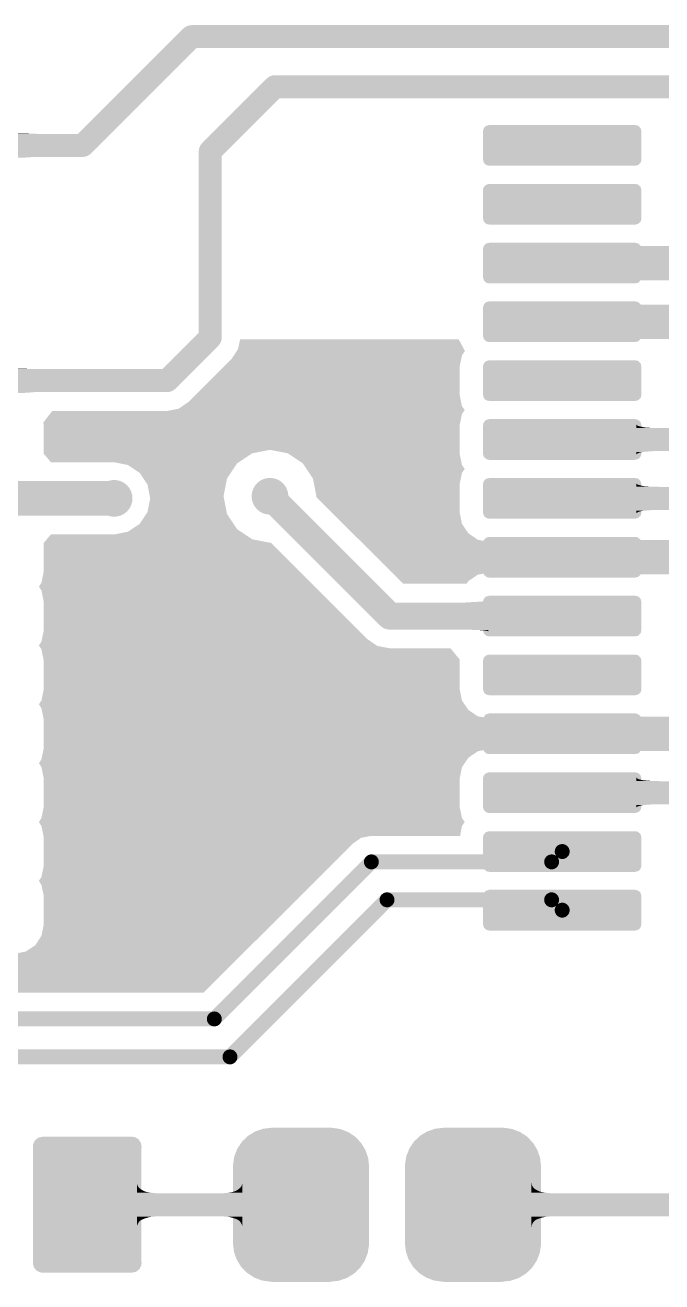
# Model space of a CAD drawing. Header units: millimetres. Extents: x -0.01 to 2.37, y -0.01 to 1.58.
# Drawn here: x 0.641 to 0.918, y 0.306 to 0.853 of the extents above; entities that cross this region are included whole.
import ezdxf

# ---------------------------------------------------------------- set-up
doc = ezdxf.new("R2010")
doc.units = ezdxf.units.MM
doc.layers.get('0').update_dxf_attribs({"linetype": 'CONTINUOUS', "lineweight": 0})
for name, color, linetype, lineweight in [('PCB_KUR_GPT', 8, 'CONTINUOUS', 0), ('PCB_KUR_GTL', 30, 'CONTINUOUS', 0), ('PCB_KUR_GTP', 254, 'CONTINUOUS', 0), ('PCB_KUR_GTS', 254, 'CONTINUOUS', 0), ('PCB_KUR_TXT', 254, 'CONTINUOUS', 0)]:
    doc.layers.add(name, color=color, linetype=linetype, lineweight=lineweight)

# ---------------------------------------------------------------- blocks, each defined once
blk = doc.blocks.new('CUSTOM_5')
for points in [[(-0.02074, 0.02716), (-0.0199, 0.02742), (0.02057, 0.02716), (0.02023, 0.02742)], [(-0.0199, 0.02742), (-0.0195, 0.02755), (0.02023, 0.02742), (0.0195, 0.02755)], [(-0.02165, 0.0254), (-0.02152, 0.02613), (0.02165, 0.0254), (0.02142, 0.02613)], [(-0.02165, -0.0254), (-0.02165, 0.0254), (0.02165, -0.0254), (0.02165, 0.0254)], [(-0.02152, 0.02613), (-0.02114, 0.02664), (0.02142, 0.02613), (0.02126, 0.02664)], [(-0.02114, 0.02664), (-0.02074, 0.02716), (0.02126, 0.02664), (0.02057, 0.02716)], [(-0.02142, -0.02613), (-0.02165, -0.0254), (0.02152, -0.02613), (0.02165, -0.0254)], [(-0.02126, -0.02664), (-0.02142, -0.02613), (0.02114, -0.02664), (0.02152, -0.02613)], [(-0.02057, -0.02716), (-0.02126, -0.02664), (0.02074, -0.02716), (0.02114, -0.02664)], [(-0.02023, -0.02742), (-0.02057, -0.02716), (0.0199, -0.02742), (0.02074, -0.02716)], [(-0.0195, -0.02755), (-0.02023, -0.02742), (0.0195, -0.02755), (0.0199, -0.02742)]]:
    blk.add_solid(points)
blk = doc.blocks.new('CUSTOM_66')
for points in [[(-0.0325, 0.0062), (-0.03242, 0.00653), (0.0325, 0.0062), (0.0323, 0.00653)], [(-0.0325, -0.0062), (-0.0325, 0.0062), (0.0325, -0.0062), (0.0325, 0.0062)], [(-0.03242, 0.00653), (-0.03194, 0.00682), (0.0323, 0.00653), (0.03213, 0.00682)], [(-0.03194, 0.00682), (-0.0318, 0.0069), (0.03213, 0.00682), (0.0318, 0.0069)], [(-0.0323, -0.00653), (-0.0325, -0.0062), (0.03242, -0.00653), (0.0325, -0.0062)], [(-0.03213, -0.00682), (-0.0323, -0.00653), (0.03194, -0.00682), (0.03242, -0.00653)], [(-0.0318, -0.0069), (-0.03213, -0.00682), (0.0318, -0.0069), (0.03194, -0.00682)]]:
    blk.add_solid(points)
blk = doc.blocks.new('CUSTOM_69')
for points in [[(-0.02153, 0.02605), (-0.01951, 0.0275), (0.02143, 0.02605), (0.01967, 0.0275)], [(-0.01951, 0.0275), (-0.01894, 0.02792), (0.01967, 0.0275), (0.0188, 0.02792)], [(-0.01894, 0.02792), (-0.01652, 0.02887), (0.0188, 0.02792), (0.01678, 0.02887)], [(-0.01652, 0.02887), (-0.01597, 0.02909), (0.01678, 0.02887), (0.01566, 0.02909)], [(-0.01597, 0.02909), (-0.01288, 0.02948), (0.01566, 0.02909), (0.01365, 0.02948)], [(-0.01288, 0.02948), (-0.0128, 0.02949), (0.01365, 0.02948), (0.01336, 0.02949)], [(-0.0128, 0.02951), (-0.0128, 0.02955), (0.0128, 0.02951), (0.0128, 0.02955)], [(-0.0128, 0.02949), (-0.0128, 0.02951), (0.01336, 0.02949), (0.0128, 0.02951)], [(-0.02495, 0.02071), (-0.02391, 0.02288), (0.02487, 0.02071), (0.02401, 0.02288)], [(-0.02391, 0.02288), (-0.02358, 0.0236), (0.02401, 0.02288), (0.02349, 0.0236)], [(-0.02358, 0.0236), (-0.02201, 0.02547), (0.02349, 0.0236), (0.02213, 0.02547)], [(-0.02201, 0.02547), (-0.02153, 0.02605), (0.02213, 0.02547), (0.02143, 0.02605)], [(-0.0256, 0.01675), (-0.02557, 0.01758), (0.0256, 0.01675), (0.02549, 0.01758)], [(-0.0256, 0.0167), (-0.0256, 0.01675), (0.0256, 0.0167), (0.0256, 0.01675)], [(-0.0256, -0.0167), (-0.0256, 0.0167), (0.0256, -0.0167), (0.0256, 0.0167)], [(-0.02557, 0.01758), (-0.02511, 0.01992), (0.02549, 0.01758), (0.02519, 0.01992)], [(-0.02511, 0.01992), (-0.02495, 0.02071), (0.02519, 0.01992), (0.02487, 0.02071)], [(-0.0256, -0.01675), (-0.0256, -0.0167), (0.0256, -0.01675), (0.0256, -0.0167)], [(-0.02549, -0.0176), (-0.0256, -0.01675), (0.02557, -0.0176), (0.0256, -0.01675)], [(-0.02519, -0.01992), (-0.02549, -0.0176), (0.02511, -0.01992), (0.02557, -0.0176)], [(-0.02486, -0.02073), (-0.02519, -0.01992), (0.02495, -0.02073), (0.02511, -0.01992)], [(-0.024, -0.02288), (-0.02486, -0.02073), (0.02392, -0.02288), (0.02495, -0.02073)], [(-0.02347, -0.02361), (-0.024, -0.02288), (0.02358, -0.02361), (0.02392, -0.02288)], [(-0.02212, -0.02546), (-0.02347, -0.02361), (0.02203, -0.02546), (0.02358, -0.02361)], [(-0.02139, -0.02607), (-0.02212, -0.02546), (0.02153, -0.02607), (0.02203, -0.02546)], [(-0.01966, -0.0275), (-0.02139, -0.02607), (0.01955, -0.0275), (0.02153, -0.02607)], [(-0.01872, -0.02794), (-0.01966, -0.0275), (0.01894, -0.02794), (0.01955, -0.0275)], [(-0.01677, -0.02886), (-0.01872, -0.02794), (0.0166, -0.02886), (0.01894, -0.02794)], [(-0.01546, -0.02911), (-0.01677, -0.02886), (0.01597, -0.02911), (0.0166, -0.02886)], [(-0.01363, -0.02946), (-0.01546, -0.02911), (0.01316, -0.02946), (0.01597, -0.02911)], [(-0.0128, -0.02949), (-0.01363, -0.02946), (0.01295, -0.02949), (0.01316, -0.02946)], [(-0.0128, -0.02951), (-0.0128, -0.02949), (0.0128, -0.02951), (0.01295, -0.02949)], [(-0.0128, -0.02955), (-0.0128, -0.02951), (0.0128, -0.02955), (0.0128, -0.02951)]]:
    blk.add_solid(points)
blk = doc.blocks.new('ROUND_16')
h = blk.add_hatch(color=256)
edge = h.paths.add_edge_path(flags=0)
edge.add_arc((0, 0), 0.008, 0, 360)
blk = doc.blocks.new('ROUND_3')
h = blk.add_hatch(color=256)
edge = h.paths.add_edge_path(flags=0)
edge.add_arc((0, 0), 0.0059, 0, 360)
blk = doc.blocks.new('ROUND_7')
h = blk.add_hatch(color=256)
edge = h.paths.add_edge_path(flags=0)
edge.add_arc((0, 0), 0.00325, 0, 360)
blk = doc.blocks.new('ROUND_8')
h = blk.add_hatch(color=256)
edge = h.paths.add_edge_path(flags=0)
edge.add_arc((0, 0), 0.005, 0, 360)
blk = doc.blocks.new('ROUND_32')
h = blk.add_hatch(color=256)
edge = h.paths.add_edge_path(flags=0)
edge.add_arc((0, 0), 0.0075, 0, 360)
blk = doc.blocks.new('CUSTOM_22')
for points in [[(-0.02314, 0.02717), (-0.0227, 0.02804), (0.02325, 0.02717), (0.02257, 0.02804)], [(-0.0227, 0.02804), (-0.02198, 0.0286), (0.02257, 0.02804), (0.02214, 0.0286)], [(-0.02198, 0.0286), (-0.02127, 0.02915), (0.02214, 0.0286), (0.02105, 0.02915)], [(-0.02127, 0.02915), (-0.02008, 0.02942), (0.02105, 0.02915), (0.02053, 0.02942)], [(-0.02008, 0.02942), (-0.0195, 0.02955), (0.02053, 0.02942), (0.0195, 0.02955)], [(-0.02365, 0.0254), (-0.02352, 0.02643), (0.02365, 0.0254), (0.02342, 0.02643)], [(-0.02364, 0.02508), (-0.02365, 0.0254), (0.02364, 0.02508), (0.02365, 0.0254)], [(-0.0236, 0.02476), (-0.02364, 0.02508), (0.0236, 0.02476), (0.02364, 0.02508)], [(-0.0236, -0.02476), (-0.0236, 0.02476), (0.0236, -0.02476), (0.0236, 0.02476)], [(-0.02352, 0.02643), (-0.02314, 0.02717), (0.02342, 0.02643), (0.02325, 0.02717)], [(-0.02365, -0.0254), (-0.02364, -0.02508), (0.02365, -0.0254), (0.02364, -0.02508)], [(-0.02342, -0.02643), (-0.02365, -0.0254), (0.02352, -0.02643), (0.02365, -0.0254)], [(-0.02364, -0.02508), (-0.0236, -0.02476), (0.02364, -0.02508), (0.0236, -0.02476)], [(-0.02325, -0.02717), (-0.02342, -0.02643), (0.02314, -0.02717), (0.02352, -0.02643)], [(-0.02257, -0.02804), (-0.02325, -0.02717), (0.0227, -0.02804), (0.02314, -0.02717)], [(-0.02214, -0.0286), (-0.02257, -0.02804), (0.02198, -0.0286), (0.0227, -0.02804)], [(-0.02105, -0.02915), (-0.02214, -0.0286), (0.02127, -0.02915), (0.02198, -0.0286)], [(-0.02053, -0.02942), (-0.02105, -0.02915), (0.02008, -0.02942), (0.02127, -0.02915)], [(-0.0195, -0.02955), (-0.02053, -0.02942), (0.0195, -0.02955), (0.02008, -0.02942)]]:
    blk.add_solid(points)
blk = doc.blocks.new('CUSTOM_81')
for points in [[(-0.03445, 0.0062), (-0.03416, 0.0074), (0.03445, 0.0062), (0.03411, 0.0074)], [(-0.03445, -0.0062), (-0.03445, 0.0062), (0.03445, -0.0062), (0.03445, 0.0062)], [(-0.03416, 0.0074), (-0.03399, 0.00759), (0.03411, 0.0074), (0.03406, 0.00759)], [(-0.03399, 0.00759), (-0.03319, 0.00846), (0.03406, 0.00759), (0.03311, 0.00846)], [(-0.03319, 0.00846), (-0.03281, 0.00856), (0.03311, 0.00846), (0.033, 0.00856)], [(-0.03281, 0.00856), (-0.0318, 0.00885), (0.033, 0.00856), (0.0318, 0.00885)], [(-0.03411, -0.0074), (-0.03445, -0.0062), (0.03416, -0.0074), (0.03445, -0.0062)], [(-0.03406, -0.00759), (-0.03411, -0.0074), (0.03399, -0.00759), (0.03416, -0.0074)], [(-0.03311, -0.00846), (-0.03406, -0.00759), (0.03319, -0.00846), (0.03399, -0.00759)], [(-0.033, -0.00856), (-0.03311, -0.00846), (0.03281, -0.00856), (0.03319, -0.00846)], [(-0.0318, -0.00885), (-0.033, -0.00856), (0.0318, -0.00885), (0.03281, -0.00856)]]:
    blk.add_solid(points)
blk = doc.blocks.new('CUSTOM_84')
for points in [[(-0.0199, 0.03188), (-0.01681, 0.03293), (0.0198, 0.03188), (0.01706, 0.03293)], [(-0.01681, 0.03293), (-0.01644, 0.03306), (0.01706, 0.03293), (0.0162, 0.03306)], [(-0.01644, 0.03306), (-0.0128, 0.03345), (0.0162, 0.03306), (0.01352, 0.03345)], [(-0.0128, 0.03348), (-0.0128, 0.03355), (0.0128, 0.03348), (0.0128, 0.03355)], [(-0.0128, 0.03347), (-0.0128, 0.03348), (0.01344, 0.03347), (0.0128, 0.03348)], [(-0.0128, 0.03345), (-0.0128, 0.03347), (0.01352, 0.03345), (0.01344, 0.03347)], [(-0.02599, 0.02697), (-0.02568, 0.02744), (0.02608, 0.02697), (0.02562, 0.02744)], [(-0.02568, 0.02744), (-0.02343, 0.0296), (0.02562, 0.02744), (0.02353, 0.0296)], [(-0.02343, 0.0296), (-0.02303, 0.02998), (0.02353, 0.0296), (0.02296, 0.02998)], [(-0.02303, 0.02998), (-0.02033, 0.03162), (0.02296, 0.02998), (0.02048, 0.03162)], [(-0.02033, 0.03162), (-0.0199, 0.03188), (0.02048, 0.03162), (0.0198, 0.03188)], [(-0.02903, 0.02099), (-0.02792, 0.02385), (0.02898, 0.02099), (0.02799, 0.02385)], [(-0.02792, 0.02385), (-0.02771, 0.0244), (0.02799, 0.02385), (0.02765, 0.0244)], [(-0.02771, 0.0244), (-0.02599, 0.02697), (0.02765, 0.0244), (0.02608, 0.02697)], [(-0.0296, 0.01675), (-0.02959, 0.01737), (0.0296, 0.01675), (0.02953, 0.01737)], [(-0.0296, 0.0167), (-0.0296, 0.01675), (0.0296, 0.0167), (0.0296, 0.01675)], [(-0.0296, -0.0167), (-0.0296, 0.0167), (0.0296, -0.0167), (0.0296, 0.0167)], [(-0.02959, 0.01737), (-0.02912, 0.02039), (0.02953, 0.01737), (0.02919, 0.02039)], [(-0.02912, 0.02039), (-0.02903, 0.02099), (0.02919, 0.02039), (0.02898, 0.02099)], [(-0.0296, -0.01675), (-0.0296, -0.0167), (0.0296, -0.01675), (0.0296, -0.0167)], [(-0.02953, -0.01737), (-0.0296, -0.01675), (0.02959, -0.01737), (0.0296, -0.01675)], [(-0.02919, -0.02039), (-0.02953, -0.01737), (0.02912, -0.02039), (0.02959, -0.01737)], [(-0.02898, -0.02099), (-0.02919, -0.02039), (0.02903, -0.02099), (0.02912, -0.02039)], [(-0.02799, -0.02385), (-0.02898, -0.02099), (0.02792, -0.02385), (0.02903, -0.02099)], [(-0.02765, -0.0244), (-0.02799, -0.02385), (0.02771, -0.0244), (0.02792, -0.02385)], [(-0.02608, -0.02697), (-0.02765, -0.0244), (0.026, -0.02697), (0.02771, -0.0244)], [(-0.02562, -0.02745), (-0.02608, -0.02697), (0.02568, -0.02745), (0.026, -0.02697)], [(-0.02353, -0.0296), (-0.02562, -0.02745), (0.02343, -0.0296), (0.02568, -0.02745)], [(-0.02296, -0.02998), (-0.02353, -0.0296), (0.02303, -0.02998), (0.02343, -0.0296)], [(-0.02048, -0.03162), (-0.02296, -0.02998), (0.02034, -0.03162), (0.02303, -0.02998)], [(-0.0198, -0.03188), (-0.02048, -0.03162), (0.0199, -0.03188), (0.02034, -0.03162)], [(-0.01706, -0.03293), (-0.0198, -0.03188), (0.01682, -0.03293), (0.0199, -0.03188)], [(-0.01618, -0.03306), (-0.01706, -0.03293), (0.01644, -0.03306), (0.01682, -0.03293)], [(-0.0135, -0.03346), (-0.01618, -0.03306), (0.0128, -0.03346), (0.01644, -0.03306)], [(-0.01344, -0.03347), (-0.0135, -0.03346), (0.0128, -0.03347), (0.0128, -0.03346)], [(-0.0128, -0.03348), (-0.01344, -0.03347), (0.0128, -0.03348), (0.0128, -0.03347)], [(-0.0128, -0.03355), (-0.0128, -0.03348), (0.0128, -0.03355), (0.0128, -0.03348)]]:
    blk.add_solid(points)

msp = doc.modelspace()

# ---------------------------------------------------------------- linework, layer by layer
at = {"layer": 'PCB_KUR_GTL', "lineweight": 211}
for points, const_width in [([(0.6666, 0.8006), (0.7139, 0.8479)], 0.01), ([(0.7139, 0.8479), (1.2019, 0.8479)], 0.01), ([(0.722, 0.798), (0.7501, 0.8261)], 0.01), ([(0.7501, 0.8261), (0.9882, 0.8261)], 0.01), ([(0.6051, 0.8006), (0.6666, 0.8006)], 0.01), ([(0.722, 0.717), (0.722, 0.798)], 0.01), ([(0.8751, 0.7494), (0.9444, 0.7494)], 0.015), ([(0.8751, 0.7239), (0.9444, 0.7239)], 0.015), ([(0.7033, 0.6983), (0.722, 0.717)], 0.01), ([(0.6051, 0.6983), (0.7033, 0.6983)], 0.01), ([(0.8751, 0.6727), (0.9893, 0.6727)], 0.01), ([(0.632, 0.6471), (0.6802, 0.6471)], 0.015), ([(0.748, 0.648), (0.8001, 0.5959)], 0.0118), ([(0.8751, 0.6471), (0.9676, 0.6471)], 0.01), ([(0.8751, 0.6215), (0.9444, 0.6215)], 0.015), ([(0.8001, 0.5959), (0.8751, 0.5959)], 0.0118), ([(0.8751, 0.5447), (0.9444, 0.5447)], 0.015), ([(0.8751, 0.5191), (0.9381, 0.5191)], 0.01), ([(0.7238, 0.4207), (0.7921, 0.489)], 0.0065), ([(0.7921, 0.489), (0.8705, 0.489)], 0.0065), ([(0.8705, 0.489), (0.8751, 0.4935)], 0.0065), ([(0.7306, 0.4042), (0.7989, 0.4725)], 0.0065), ([(0.7989, 0.4725), (0.8705, 0.4725)], 0.0065), ([(0.8705, 0.4725), (0.8751, 0.468)], 0.0065), ([(0.5739, 0.4207), (0.7238, 0.4207)], 0.0065), ([(0.5671, 0.4042), (0.7306, 0.4042)], 0.0065), ([(0.6709, 0.3399), (0.7615, 0.3399)], 0.01), ([(0.8363, 0.3399), (0.9576, 0.3399)], 0.01)]:
    msp.add_lwpolyline(points, dxfattribs=dict(at, const_width=const_width))
at = {"layer": 'PCB_KUR_GTL'}
for points in [[(0.6373, 0.8057), (0.6373, 0.8059), (0.644, 0.8057), (0.6413, 0.8059)], [(0.6373, 0.8056), (0.6373, 0.8057), (0.6475, 0.8056), (0.644, 0.8057)], [(0.6373, 0.7956), (0.6373, 0.8056), (0.6475, 0.7956), (0.6475, 0.8056)], [(0.6373, 0.7952), (0.6373, 0.7956), (0.6402, 0.7952), (0.6457, 0.7956)], [(0.7341, 0.712), (0.735, 0.7162), (0.83237, 0.712), (0.8301, 0.7162)], [(0.735, 0.7162), (0.735, 0.7162), (0.8301, 0.7162), (0.735, 0.7162)], [(0.73234, 0.7093), (0.73358, 0.7112), (0.8315, 0.7093), (0.8328, 0.7112)], [(0.73358, 0.7112), (0.7341, 0.712), (0.8328, 0.7112), (0.83237, 0.712)], [(0.72808, 0.7045), (0.7313, 0.7077), (0.8305, 0.7045), (0.83117, 0.7077)], [(0.7313, 0.7077), (0.73234, 0.7093), (0.83117, 0.7077), (0.8315, 0.7093)], [(0.6373, 0.7033), (0.6373, 0.7035), (0.644, 0.7033), (0.6413, 0.7035)], [(0.6373, 0.6933), (0.6373, 0.7033), (0.6475, 0.6933), (0.6475, 0.7033)], [(0.6373, 0.7033), (0.6373, 0.7033), (0.6475, 0.7033), (0.644, 0.7033)], [(0.71562, 0.6921), (0.72808, 0.7045), (0.8305, 0.6921), (0.8305, 0.7045)], [(0.6373, 0.6929), (0.6373, 0.6933), (0.6402, 0.6929), (0.6457, 0.6933)], [(0.70989, 0.6872), (0.7125, 0.689), (0.8315, 0.6872), (0.83113, 0.689)], [(0.7125, 0.689), (0.71562, 0.6921), (0.83113, 0.689), (0.8305, 0.6921)], [(0.6494, 0.6801), (0.65229, 0.6838), (0.83074, 0.6801), (0.8315, 0.6838)], [(0.65229, 0.6838), (0.6533, 0.6851), (0.8315, 0.6838), (0.83242, 0.6851)], [(0.7033, 0.6851), (0.7053, 0.6855), (0.83242, 0.6851), (0.8327, 0.6855)], [(0.7053, 0.6855), (0.7083, 0.6861), (0.8327, 0.6855), (0.83228, 0.6861)], [(0.7083, 0.6861), (0.70989, 0.6872), (0.83228, 0.6861), (0.8315, 0.6872)], [(0.6496, 0.6789), (0.6494, 0.6801), (0.8305, 0.6789), (0.83074, 0.6801)], [(0.6496, 0.6682), (0.6496, 0.6789), (0.8305, 0.6682), (0.8305, 0.6789)], [(0.9073, 0.679), (0.9073, 0.6793), (0.9075, 0.679), (0.9073, 0.6793)], [(0.9073, 0.6787), (0.9073, 0.679), (0.9079, 0.6787), (0.9075, 0.679)], [(0.9073, 0.6785), (0.9073, 0.6787), (0.9085, 0.6785), (0.9079, 0.6787)], [(0.9073, 0.6783), (0.9073, 0.6785), (0.9093, 0.6783), (0.9085, 0.6785)], [(0.9073, 0.6781), (0.9073, 0.6783), (0.9102, 0.6781), (0.9093, 0.6783)], [(0.9073, 0.6779), (0.9073, 0.6781), (0.9113, 0.6779), (0.9102, 0.6781)], [(0.9073, 0.6777), (0.9073, 0.6779), (0.914, 0.6777), (0.9113, 0.6779)], [(0.9073, 0.6677), (0.9073, 0.6777), (0.9175, 0.6677), (0.9175, 0.6777)], [(0.9073, 0.6777), (0.9073, 0.6777), (0.9175, 0.6777), (0.914, 0.6777)], [(0.6496, 0.6667), (0.6496, 0.6682), (0.7403, 0.6667), (0.748, 0.6682)], [(0.7557, 0.6667), (0.748, 0.6682), (0.8305, 0.6667), (0.8305, 0.6682)], [(0.9073, 0.6673), (0.9073, 0.6677), (0.9102, 0.6673), (0.9157, 0.6677)], [(0.9073, 0.6671), (0.9073, 0.6673), (0.9093, 0.6671), (0.9102, 0.6673)], [(0.9073, 0.6669), (0.9073, 0.6671), (0.9085, 0.6669), (0.9093, 0.6671)], [(0.9073, 0.6666), (0.9073, 0.6669), (0.9079, 0.6666), (0.9085, 0.6669)], [(0.6496, 0.6665), (0.6496, 0.6667), (0.74, 0.6665), (0.7403, 0.6667)], [(0.6527, 0.6628), (0.6496, 0.6665), (0.73445, 0.6628), (0.74, 0.6665)], [(0.6827, 0.6623), (0.6802, 0.6628), (0.7337, 0.6623), (0.73445, 0.6628)], [(0.6862, 0.6616), (0.6827, 0.6623), (0.73323, 0.6616), (0.7337, 0.6623)], [(0.6913, 0.6582), (0.6862, 0.6616), (0.73097, 0.6582), (0.73323, 0.6616)], [(0.756, 0.6665), (0.7557, 0.6667), (0.8305, 0.6665), (0.8305, 0.6667)], [(0.7623, 0.6623), (0.756, 0.6665), (0.83136, 0.6623), (0.8305, 0.6665)], [(0.76277, 0.6616), (0.7623, 0.6623), (0.8315, 0.6616), (0.83136, 0.6623)], [(0.7639, 0.6599), (0.76277, 0.6616), (0.8327, 0.6599), (0.8315, 0.6616)], [(0.9073, 0.6664), (0.9073, 0.6666), (0.9075, 0.6664), (0.9079, 0.6666)], [(0.9073, 0.666), (0.9073, 0.6664), (0.9073, 0.666), (0.9075, 0.6664)], [(0.69297, 0.6557), (0.6913, 0.6582), (0.7293, 0.6557), (0.73097, 0.6582)], [(0.76503, 0.6582), (0.7639, 0.6599), (0.8315, 0.6582), (0.8327, 0.6599)], [(0.7667, 0.6557), (0.76503, 0.6582), (0.83099, 0.6557), (0.8315, 0.6582)], [(0.6947, 0.6531), (0.69297, 0.6557), (0.72879, 0.6531), (0.7293, 0.6557)], [(0.69572, 0.648), (0.6947, 0.6531), (0.7278, 0.648), (0.72879, 0.6531)], [(0.76717, 0.6533), (0.7667, 0.6557), (0.8305, 0.6533), (0.83099, 0.6557)], [(0.7682, 0.648), (0.76717, 0.6533), (0.8305, 0.648), (0.8305, 0.6533)], [(0.9073, 0.6534), (0.9073, 0.6537), (0.9075, 0.6534), (0.9073, 0.6537)], [(0.9073, 0.6531), (0.9073, 0.6534), (0.9079, 0.6531), (0.9075, 0.6534)], [(0.9073, 0.6529), (0.9073, 0.6531), (0.9085, 0.6529), (0.9079, 0.6531)], [(0.9073, 0.6527), (0.9073, 0.6529), (0.9093, 0.6527), (0.9085, 0.6529)], [(0.9073, 0.6525), (0.9073, 0.6527), (0.9102, 0.6525), (0.9093, 0.6527)], [(0.9073, 0.6523), (0.9073, 0.6525), (0.9113, 0.6523), (0.9102, 0.6525)], [(0.9073, 0.6522), (0.9073, 0.6523), (0.914, 0.6522), (0.9113, 0.6523)], [(0.9073, 0.6521), (0.9073, 0.6522), (0.9175, 0.6521), (0.914, 0.6522)], [(0.9073, 0.6421), (0.9073, 0.6521), (0.9175, 0.6421), (0.9175, 0.6521)], [(0.6947, 0.6411), (0.6959, 0.6471), (0.72914, 0.6411), (0.72798, 0.6471)], [(0.6959, 0.6471), (0.69572, 0.648), (0.72798, 0.6471), (0.7278, 0.648)], [(0.7681, 0.6477), (0.7682, 0.648), (0.8305, 0.6477), (0.8305, 0.648)], [(0.77492, 0.6409), (0.7681, 0.6477), (0.8305, 0.6409), (0.8305, 0.6477)], [(0.6913, 0.636), (0.69417, 0.6403), (0.73217, 0.636), (0.7293, 0.6403)], [(0.69417, 0.6403), (0.6947, 0.6411), (0.7293, 0.6403), (0.72914, 0.6411)], [(0.77983, 0.636), (0.77492, 0.6409), (0.8315, 0.636), (0.8305, 0.6409)], [(0.9073, 0.6417), (0.9073, 0.6421), (0.9102, 0.6417), (0.9157, 0.6421)], [(0.9073, 0.6415), (0.9073, 0.6417), (0.9093, 0.6415), (0.9102, 0.6417)], [(0.9073, 0.6413), (0.9073, 0.6415), (0.9085, 0.6413), (0.9093, 0.6415)], [(0.9073, 0.641), (0.9073, 0.6413), (0.9079, 0.641), (0.9085, 0.6413)], [(0.9073, 0.6408), (0.9073, 0.641), (0.9075, 0.6408), (0.9079, 0.641)], [(0.9073, 0.6405), (0.9073, 0.6408), (0.9073, 0.6405), (0.9075, 0.6408)], [(0.68785, 0.6337), (0.6913, 0.636), (0.7337, 0.6337), (0.73217, 0.636)], [(0.78394, 0.6319), (0.77983, 0.636), (0.8343, 0.6319), (0.8315, 0.636)], [(0.64968, 0.6278), (0.65094, 0.6293), (0.748, 0.6278), (0.7403, 0.6293)], [(0.65094, 0.6293), (0.6527, 0.6314), (0.7403, 0.6293), (0.73715, 0.6314)], [(0.6802, 0.6314), (0.6862, 0.6326), (0.73715, 0.6314), (0.73535, 0.6326)], [(0.6862, 0.6326), (0.68785, 0.6337), (0.73535, 0.6326), (0.7337, 0.6337)], [(0.78675, 0.6291), (0.78394, 0.6319), (0.8384, 0.6291), (0.8343, 0.6319)], [(0.78775, 0.6281), (0.78675, 0.6291), (0.8433, 0.6281), (0.8384, 0.6291)], [(0.6496, 0.6277), (0.64968, 0.6278), (0.7485, 0.6277), (0.7484, 0.6278)], [(0.6496, 0.6153), (0.6496, 0.6277), (0.7609, 0.6153), (0.7485, 0.6277)], [(0.748, 0.6278), (0.7483, 0.6279), (0.7484, 0.6278), (0.7483, 0.6279)], [(0.79276, 0.6231), (0.78775, 0.6281), (0.8597, 0.6231), (0.8556, 0.6281)], [(0.78775, 0.6281), (0.78775, 0.6281), (0.8556, 0.6281), (0.8433, 0.6281)], [(0.79437, 0.6215), (0.79276, 0.6231), (0.8594, 0.6215), (0.8597, 0.6231)], [(0.79597, 0.6199), (0.79437, 0.6215), (0.8597, 0.6199), (0.8594, 0.6215)], [(0.80099, 0.6149), (0.79597, 0.6199), (0.8556, 0.6149), (0.8597, 0.6199)], [(0.6486, 0.6104), (0.6496, 0.6153), (0.7658, 0.6104), (0.7609, 0.6153)], [(0.80199, 0.6139), (0.80099, 0.6149), (0.8384, 0.6139), (0.8433, 0.6149)], [(0.80099, 0.6149), (0.80099, 0.6149), (0.8433, 0.6149), (0.8556, 0.6149)], [(0.8048, 0.6111), (0.80199, 0.6139), (0.8343, 0.6111), (0.8384, 0.6139)], [(0.6475, 0.6087), (0.6486, 0.6104), (0.7675, 0.6087), (0.7658, 0.6104)], [(0.6486, 0.607), (0.6475, 0.6087), (0.7692, 0.607), (0.7675, 0.6087)], [(0.6496, 0.6021), (0.6486, 0.607), (0.7741, 0.6021), (0.7692, 0.607)], [(0.8059, 0.61), (0.8048, 0.6111), (0.8335, 0.61), (0.8343, 0.6111)], [(0.6496, 0.5897), (0.6496, 0.6021), (0.7865, 0.5897), (0.7741, 0.6021)], [(0.8309, 0.59), (0.8309, 0.6018), (0.8429, 0.59), (0.8429, 0.6018)], [(0.8331, 0.6018), (0.8427, 0.6024), (0.8429, 0.6018), (0.8429, 0.6024)], [(0.8427, 0.6024), (0.8429, 0.6025), (0.8429, 0.6024), (0.8429, 0.6025)], [(0.6486, 0.5848), (0.64884, 0.586), (0.79194, 0.5848), (0.7902, 0.586)], [(0.64884, 0.586), (0.6496, 0.5897), (0.7902, 0.586), (0.7865, 0.5897)], [(0.8368, 0.5899), (0.8309, 0.59), (0.8429, 0.5899), (0.8429, 0.59)], [(0.8408, 0.5897), (0.8368, 0.5899), (0.8429, 0.5897), (0.8429, 0.5899)], [(0.8416, 0.5896), (0.8408, 0.5897), (0.8429, 0.5896), (0.8429, 0.5897)], [(0.8423, 0.5895), (0.8416, 0.5896), (0.8429, 0.5895), (0.8429, 0.5896)], [(0.8427, 0.5894), (0.8423, 0.5895), (0.8429, 0.5894), (0.8429, 0.5895)], [(0.8429, 0.5893), (0.8427, 0.5894), (0.8429, 0.5893), (0.8429, 0.5894)], [(0.6475, 0.5831), (0.6486, 0.5848), (0.79441, 0.5831), (0.79194, 0.5848)], [(0.64763, 0.5829), (0.6475, 0.5831), (0.7947, 0.5829), (0.79441, 0.5831)], [(0.64828, 0.5819), (0.64763, 0.5829), (0.8001, 0.5819), (0.7947, 0.5829)], [(0.6486, 0.5814), (0.64828, 0.5819), (0.82691, 0.5814), (0.8265, 0.5819)], [(0.64828, 0.5819), (0.64828, 0.5819), (0.8265, 0.5819), (0.8001, 0.5819)], [(0.64952, 0.5769), (0.6486, 0.5814), (0.8306, 0.5769), (0.82691, 0.5814)], [(0.6496, 0.5765), (0.64952, 0.5769), (0.8305, 0.5765), (0.8306, 0.5769)], [(0.6496, 0.5641), (0.6496, 0.5765), (0.8305, 0.5641), (0.8305, 0.5765)], [(0.6486, 0.5592), (0.6496, 0.5641), (0.8315, 0.5592), (0.8305, 0.5641)], [(0.6475, 0.5575), (0.6486, 0.5592), (0.83266, 0.5575), (0.8315, 0.5592)], [(0.6486, 0.5558), (0.6475, 0.5575), (0.83382, 0.5558), (0.83266, 0.5575)], [(0.64874, 0.5551), (0.6486, 0.5558), (0.8343, 0.5551), (0.83382, 0.5558)], [(0.64931, 0.5523), (0.64874, 0.5551), (0.8384, 0.5523), (0.8343, 0.5551)], [(0.6495, 0.5514), (0.64931, 0.5523), (0.8433, 0.5514), (0.8384, 0.5523)], [(0.6496, 0.5509), (0.6495, 0.5514), (0.85601, 0.5509), (0.8556, 0.5514)], [(0.6495, 0.5514), (0.6495, 0.5514), (0.8556, 0.5514), (0.8433, 0.5514)], [(0.6496, 0.5464), (0.6496, 0.5509), (0.8597, 0.5464), (0.85601, 0.5509)], [(0.6496, 0.5447), (0.6496, 0.5464), (0.8594, 0.5447), (0.8597, 0.5464)], [(0.6496, 0.5431), (0.6496, 0.5447), (0.8597, 0.5431), (0.8594, 0.5447)], [(0.6496, 0.5385), (0.6496, 0.5431), (0.85593, 0.5385), (0.8597, 0.5431)], [(0.64874, 0.5343), (0.64931, 0.5371), (0.8343, 0.5343), (0.8384, 0.5371)], [(0.64931, 0.5371), (0.64952, 0.5381), (0.8384, 0.5371), (0.8433, 0.5381)], [(0.64952, 0.5381), (0.6496, 0.5385), (0.8556, 0.5381), (0.85593, 0.5385)], [(0.64952, 0.5381), (0.64952, 0.5381), (0.8433, 0.5381), (0.8556, 0.5381)], [(0.6475, 0.5319), (0.6486, 0.5336), (0.83266, 0.5319), (0.83382, 0.5336)], [(0.6486, 0.5302), (0.6475, 0.5319), (0.8315, 0.5302), (0.83266, 0.5319)], [(0.6486, 0.5336), (0.64874, 0.5343), (0.83382, 0.5336), (0.8343, 0.5343)], [(0.6496, 0.5253), (0.6486, 0.5302), (0.8305, 0.5253), (0.8315, 0.5302)], [(0.6496, 0.5129), (0.6496, 0.5253), (0.8305, 0.5129), (0.8305, 0.5253)], [(0.9073, 0.5255), (0.9073, 0.5258), (0.9075, 0.5255), (0.9073, 0.5258)], [(0.9073, 0.5252), (0.9073, 0.5255), (0.9079, 0.5252), (0.9075, 0.5255)], [(0.9073, 0.5249), (0.9073, 0.5252), (0.9085, 0.5249), (0.9079, 0.5252)], [(0.9073, 0.5247), (0.9073, 0.5249), (0.9093, 0.5247), (0.9085, 0.5249)], [(0.9073, 0.5245), (0.9073, 0.5247), (0.9102, 0.5245), (0.9093, 0.5247)], [(0.9073, 0.5244), (0.9073, 0.5245), (0.9113, 0.5244), (0.9102, 0.5245)], [(0.9073, 0.5242), (0.9073, 0.5244), (0.914, 0.5242), (0.9113, 0.5244)], [(0.9073, 0.5241), (0.9073, 0.5242), (0.9175, 0.5241), (0.914, 0.5242)], [(0.9073, 0.5141), (0.9073, 0.5241), (0.9175, 0.5141), (0.9175, 0.5241)], [(0.9073, 0.5137), (0.9073, 0.5141), (0.9102, 0.5137), (0.9157, 0.5141)], [(0.6486, 0.5081), (0.6496, 0.5129), (0.8315, 0.5081), (0.8305, 0.5129)], [(0.9073, 0.5135), (0.9073, 0.5137), (0.9093, 0.5135), (0.9102, 0.5137)], [(0.9073, 0.5133), (0.9073, 0.5135), (0.9085, 0.5133), (0.9093, 0.5135)], [(0.9073, 0.5131), (0.9073, 0.5133), (0.9079, 0.5131), (0.9085, 0.5133)], [(0.9073, 0.5128), (0.9073, 0.5131), (0.9075, 0.5128), (0.9079, 0.5131)], [(0.9073, 0.5125), (0.9073, 0.5128), (0.9073, 0.5125), (0.9075, 0.5128)], [(0.6475, 0.5063), (0.6486, 0.5081), (0.8327, 0.5063), (0.8315, 0.5081)], [(0.6486, 0.5046), (0.6475, 0.5063), (0.8315, 0.5046), (0.8327, 0.5063)], [(0.64948, 0.5003), (0.6486, 0.5046), (0.8307, 0.5003), (0.8315, 0.5046)], [(0.6496, 0.4997), (0.64948, 0.5003), (0.7888, 0.4997), (0.7921, 0.5003)], [(0.64948, 0.5003), (0.64948, 0.5003), (0.7921, 0.5003), (0.8307, 0.5003)], [(0.6496, 0.4995), (0.6496, 0.4997), (0.7877, 0.4995), (0.7888, 0.4997)], [(0.6496, 0.497), (0.6496, 0.4995), (0.7841, 0.497), (0.7877, 0.4995)], [(0.6496, 0.4873), (0.6496, 0.497), (0.77438, 0.4873), (0.7841, 0.497)], [(0.6486, 0.4825), (0.6496, 0.4873), (0.76958, 0.4825), (0.77438, 0.4873)], [(0.6475, 0.4807), (0.6486, 0.4825), (0.76777, 0.4807), (0.76958, 0.4825)], [(0.6486, 0.479), (0.6475, 0.4807), (0.76607, 0.479), (0.76777, 0.4807)], [(0.6496, 0.4742), (0.6486, 0.479), (0.76127, 0.4742), (0.76607, 0.479)], [(0.6496, 0.4618), (0.6496, 0.4742), (0.74885, 0.4618), (0.76127, 0.4742)], [(0.6486, 0.4569), (0.6496, 0.4618), (0.74394, 0.4569), (0.74885, 0.4618)], [(0.6459, 0.4527), (0.6486, 0.4569), (0.73973, 0.4527), (0.74394, 0.4569)], [(0.5632, 0.4474), (0.56451, 0.449), (0.73442, 0.4474), (0.73603, 0.449)], [(0.6369, 0.449), (0.6417, 0.45), (0.73603, 0.449), (0.73703, 0.45)], [(0.6417, 0.45), (0.6459, 0.4527), (0.73703, 0.45), (0.73973, 0.4527)], [(0.5786, 0.4321), (0.5632, 0.4474), (0.7191, 0.4321), (0.73442, 0.4474)], [(0.69011, 0.3489), (0.69011, 0.34973), (0.6902, 0.3489), (0.69011, 0.34973)], [(0.69011, 0.348), (0.69011, 0.3489), (0.6905, 0.348), (0.6902, 0.3489)], [(0.69011, 0.3473), (0.69011, 0.348), (0.691, 0.3473), (0.6905, 0.348)], [(0.69011, 0.3467), (0.69011, 0.3473), (0.6917, 0.3467), (0.691, 0.3473)], [(0.69011, 0.3461), (0.69011, 0.3467), (0.6927, 0.3461), (0.6917, 0.3467)], [(0.69011, 0.3456), (0.69011, 0.3461), (0.6938, 0.3456), (0.6927, 0.3461)], [(0.69011, 0.3453), (0.69011, 0.3456), (0.6951, 0.3453), (0.6938, 0.3456)], [(0.69011, 0.3451), (0.69011, 0.3453), (0.6966, 0.3451), (0.6951, 0.3453)], [(0.69011, 0.3449), (0.69011, 0.3451), (0.6983, 0.3449), (0.6966, 0.3451)], [(0.69011, 0.3349), (0.69011, 0.3449), (0.7002, 0.3349), (0.7002, 0.3449)], [(0.69011, 0.3449), (0.69011, 0.3449), (0.7002, 0.3449), (0.6983, 0.3449)], [(0.7259, 0.3349), (0.7259, 0.3449), (0.736, 0.3349), (0.736, 0.3449)], [(0.7278, 0.3449), (0.7295, 0.3451), (0.736, 0.3449), (0.736, 0.3451)], [(0.7295, 0.3451), (0.731, 0.3453), (0.736, 0.3451), (0.736, 0.3453)], [(0.731, 0.3453), (0.7324, 0.3456), (0.736, 0.3453), (0.736, 0.3456)], [(0.7324, 0.3456), (0.7335, 0.3461), (0.736, 0.3456), (0.736, 0.3461)], [(0.7335, 0.3461), (0.7344, 0.3467), (0.736, 0.3461), (0.736, 0.3467)], [(0.7344, 0.3467), (0.7351, 0.3473), (0.736, 0.3467), (0.736, 0.3473)], [(0.7351, 0.3473), (0.7356, 0.348), (0.736, 0.3473), (0.736, 0.348)], [(0.7356, 0.348), (0.7359, 0.3489), (0.736, 0.348), (0.736, 0.3489)], [(0.7359, 0.3489), (0.736, 0.34973), (0.736, 0.3489), (0.736, 0.34973)], [(0.86171, 0.3489), (0.86171, 0.34973), (0.8618, 0.3489), (0.86171, 0.34973)], [(0.86171, 0.348), (0.86171, 0.3489), (0.8621, 0.348), (0.8618, 0.3489)], [(0.86171, 0.3473), (0.86171, 0.348), (0.8626, 0.3473), (0.8621, 0.348)], [(0.86171, 0.3467), (0.86171, 0.3473), (0.8633, 0.3467), (0.8626, 0.3473)], [(0.86171, 0.3461), (0.86171, 0.3467), (0.8643, 0.3461), (0.8633, 0.3467)], [(0.86171, 0.3456), (0.86171, 0.3461), (0.8654, 0.3456), (0.8643, 0.3461)], [(0.86171, 0.3453), (0.86171, 0.3456), (0.8667, 0.3453), (0.8654, 0.3456)], [(0.86171, 0.3451), (0.86171, 0.3453), (0.8682, 0.3451), (0.8667, 0.3453)], [(0.86171, 0.3449), (0.86171, 0.3451), (0.8699, 0.3449), (0.8682, 0.3451)], [(0.86171, 0.3349), (0.86171, 0.3449), (0.8718, 0.3349), (0.8718, 0.3449)], [(0.86171, 0.3449), (0.86171, 0.3449), (0.8718, 0.3449), (0.8699, 0.3449)], [(0.69011, 0.3348), (0.69011, 0.3349), (0.6983, 0.3348), (0.7002, 0.3349)], [(0.69011, 0.3347), (0.69011, 0.3348), (0.6966, 0.3347), (0.6983, 0.3348)], [(0.69011, 0.3344), (0.69011, 0.3347), (0.6951, 0.3344), (0.6966, 0.3347)], [(0.69011, 0.334), (0.69011, 0.3344), (0.6938, 0.334), (0.6951, 0.3344)], [(0.69011, 0.3336), (0.69011, 0.334), (0.6927, 0.3336), (0.6938, 0.334)], [(0.69011, 0.3331), (0.69011, 0.3336), (0.6917, 0.3331), (0.6927, 0.3336)], [(0.7278, 0.3348), (0.7259, 0.3349), (0.736, 0.3348), (0.736, 0.3349)], [(0.7295, 0.3347), (0.7278, 0.3348), (0.736, 0.3347), (0.736, 0.3348)], [(0.731, 0.3344), (0.7295, 0.3347), (0.736, 0.3344), (0.736, 0.3347)], [(0.7324, 0.334), (0.731, 0.3344), (0.736, 0.334), (0.736, 0.3344)], [(0.7335, 0.3336), (0.7324, 0.334), (0.736, 0.3336), (0.736, 0.334)], [(0.7344, 0.3331), (0.7335, 0.3336), (0.736, 0.3331), (0.736, 0.3336)], [(0.86171, 0.3348), (0.86171, 0.3349), (0.8699, 0.3348), (0.8718, 0.3349)], [(0.86171, 0.3347), (0.86171, 0.3348), (0.8682, 0.3347), (0.8699, 0.3348)], [(0.86171, 0.3344), (0.86171, 0.3347), (0.8667, 0.3344), (0.8682, 0.3347)], [(0.86171, 0.334), (0.86171, 0.3344), (0.8654, 0.334), (0.8667, 0.3344)], [(0.86171, 0.3336), (0.86171, 0.334), (0.8643, 0.3336), (0.8654, 0.334)], [(0.86171, 0.3331), (0.86171, 0.3336), (0.8633, 0.3331), (0.8643, 0.3336)], [(0.69011, 0.3324), (0.69011, 0.3331), (0.691, 0.3324), (0.6917, 0.3331)], [(0.69011, 0.3316), (0.69011, 0.3324), (0.6905, 0.3316), (0.691, 0.3324)], [(0.69011, 0.3308), (0.69011, 0.3316), (0.6902, 0.3308), (0.6905, 0.3316)], [(0.69011, 0.32988), (0.69011, 0.3308), (0.69011, 0.32988), (0.6902, 0.3308)], [(0.7351, 0.3324), (0.7344, 0.3331), (0.736, 0.3324), (0.736, 0.3331)], [(0.7356, 0.3316), (0.7351, 0.3324), (0.736, 0.3316), (0.736, 0.3324)], [(0.7359, 0.3308), (0.7356, 0.3316), (0.736, 0.3308), (0.736, 0.3316)], [(0.73599, 0.32988), (0.7359, 0.3308), (0.736, 0.32988), (0.736, 0.3308)], [(0.73599, 0.32988), (0.73599, 0.32988), (0.73599, 0.32988), (0.736, 0.32988)], [(0.86171, 0.3324), (0.86171, 0.3331), (0.8626, 0.3324), (0.8633, 0.3331)], [(0.86171, 0.3316), (0.86171, 0.3324), (0.8621, 0.3316), (0.8626, 0.3324)], [(0.86171, 0.3308), (0.86171, 0.3316), (0.8618, 0.3308), (0.8621, 0.3316)], [(0.86171, 0.32988), (0.86171, 0.3308), (0.86171, 0.32988), (0.8618, 0.3308)]]:
    msp.add_solid(points, dxfattribs=at)

# ---------------------------------------------------------------- block references
at = {"layer": 'PCB_KUR_GPT'}
for name, p in [('CUSTOM_66', (0.8751, 0.8006)), ('CUSTOM_66', (0.8751, 0.775)), ('CUSTOM_66', (0.8751, 0.7494)), ('CUSTOM_66', (0.8751, 0.7239)), ('CUSTOM_66', (0.8751, 0.6983)), ('CUSTOM_66', (0.8751, 0.6727)), ('CUSTOM_66', (0.8751, 0.6471)), ('CUSTOM_66', (0.8751, 0.6215)), ('CUSTOM_66', (0.8751, 0.5959)), ('CUSTOM_66', (0.8751, 0.5703)), ('CUSTOM_66', (0.8751, 0.5447)), ('CUSTOM_66', (0.8751, 0.5191)), ('CUSTOM_66', (0.8751, 0.4935)), ('CUSTOM_66', (0.8751, 0.468)), ('CUSTOM_5', (0.6685, 0.3399)), ('CUSTOM_69', (0.7615, 0.3399)), ('CUSTOM_69', (0.8363, 0.3399))]:
    msp.add_blockref(name, p, dxfattribs=at)
at = {"layer": 'PCB_KUR_GTL'}
for name, p in [('ROUND_8', (0.7139, 0.8479)), ('ROUND_8', (0.7139, 0.8479)), ('ROUND_8', (0.7501, 0.8261)), ('ROUND_8', (0.7501, 0.8261)), ('ROUND_8', (0.6666, 0.8006)), ('ROUND_8', (0.6666, 0.8006)), ('CUSTOM_66', (0.8751, 0.8006)), ('ROUND_8', (0.722, 0.798)), ('ROUND_8', (0.722, 0.798)), ('CUSTOM_66', (0.8751, 0.775)), ('CUSTOM_66', (0.8751, 0.7494)), ('ROUND_32', (0.8751, 0.7494)), ('CUSTOM_66', (0.8751, 0.7239)), ('ROUND_32', (0.8751, 0.7239)), ('ROUND_8', (0.722, 0.717)), ('ROUND_8', (0.722, 0.717)), ('CUSTOM_66', (0.8751, 0.6983)), ('ROUND_8', (0.7033, 0.6983)), ('CUSTOM_66', (0.8751, 0.6727)), ('ROUND_8', (0.8751, 0.6727)), ('ROUND_16', (0.748, 0.648)), ('ROUND_16', (0.6802, 0.6471)), ('ROUND_32', (0.6802, 0.6471)), ('ROUND_3', (0.748, 0.648)), ('CUSTOM_66', (0.8751, 0.6471)), ('ROUND_8', (0.8751, 0.6471)), ('ROUND_32', (0.8751, 0.6215)), ('CUSTOM_66', (0.8751, 0.6215)), ('ROUND_3', (0.8001, 0.5959)), ('CUSTOM_66', (0.8751, 0.5959)), ('ROUND_3', (0.8751, 0.5959)), ('CUSTOM_66', (0.8751, 0.5703)), ('ROUND_32', (0.8751, 0.5447)), ('CUSTOM_66', (0.8751, 0.5447)), ('CUSTOM_66', (0.8751, 0.5191)), ('ROUND_8', (0.8751, 0.5191)), ('CUSTOM_66', (0.8751, 0.4935)), ('ROUND_7', (0.7921, 0.489)), ('ROUND_7', (0.7921, 0.489)), ('ROUND_7', (0.8705, 0.489)), ('ROUND_7', (0.8705, 0.489)), ('ROUND_7', (0.8751, 0.4935)), ('ROUND_7', (0.7989, 0.4725)), ('ROUND_7', (0.7989, 0.4725)), ('ROUND_7', (0.8705, 0.4725)), ('ROUND_7', (0.8705, 0.4725)), ('CUSTOM_66', (0.8751, 0.468)), ('ROUND_7', (0.8751, 0.468)), ('ROUND_7', (0.7238, 0.4207)), ('ROUND_7', (0.7238, 0.4207)), ('ROUND_7', (0.7306, 0.4042)), ('ROUND_7', (0.7306, 0.4042)), ('CUSTOM_5', (0.6685, 0.3399)), ('CUSTOM_69', (0.7615, 0.3399)), ('CUSTOM_69', (0.8363, 0.3399)), ('ROUND_8', (0.6709, 0.3399)), ('ROUND_8', (0.7615, 0.3399)), ('ROUND_8', (0.8363, 0.3399))]:
    msp.add_blockref(name, p, dxfattribs=at)
at = {"layer": 'PCB_KUR_GTP'}
for name, p in [('CUSTOM_66', (0.8751, 0.8006)), ('CUSTOM_66', (0.8751, 0.775)), ('CUSTOM_66', (0.8751, 0.7494)), ('CUSTOM_66', (0.8751, 0.7239)), ('CUSTOM_66', (0.8751, 0.6983)), ('CUSTOM_66', (0.8751, 0.6727)), ('CUSTOM_66', (0.8751, 0.6471)), ('CUSTOM_66', (0.8751, 0.6215)), ('CUSTOM_66', (0.8751, 0.5959)), ('CUSTOM_66', (0.8751, 0.5703)), ('CUSTOM_66', (0.8751, 0.5447)), ('CUSTOM_66', (0.8751, 0.5191)), ('CUSTOM_66', (0.8751, 0.4935)), ('CUSTOM_66', (0.8751, 0.468)), ('CUSTOM_5', (0.6685, 0.3399)), ('CUSTOM_69', (0.7615, 0.3399)), ('CUSTOM_69', (0.8363, 0.3399))]:
    msp.add_blockref(name, p, dxfattribs=at)
at = {"layer": 'PCB_KUR_GTS'}
for name, p in [('CUSTOM_81', (0.8751, 0.8006)), ('CUSTOM_81', (0.8751, 0.775)), ('CUSTOM_81', (0.8751, 0.7494)), ('CUSTOM_81', (0.8751, 0.7239)), ('CUSTOM_81', (0.8751, 0.6983)), ('CUSTOM_81', (0.8751, 0.6727)), ('CUSTOM_81', (0.8751, 0.6471)), ('CUSTOM_81', (0.8751, 0.6215)), ('CUSTOM_81', (0.8751, 0.5959)), ('CUSTOM_81', (0.8751, 0.5703)), ('CUSTOM_81', (0.8751, 0.5447)), ('CUSTOM_81', (0.8751, 0.5191)), ('CUSTOM_81', (0.8751, 0.4935)), ('CUSTOM_81', (0.8751, 0.468)), ('CUSTOM_84', (0.7615, 0.3399)), ('CUSTOM_84', (0.8363, 0.3399)), ('CUSTOM_22', (0.6685, 0.3399))]:
    msp.add_blockref(name, p, dxfattribs=at)
at = {"layer": 'PCB_KUR_TXT'}
for p in [(0.6802, 0.6471), (0.748, 0.648)]:
    msp.add_blockref('ROUND_8', p, dxfattribs=at)

doc.saveas('drawing.dxf')
